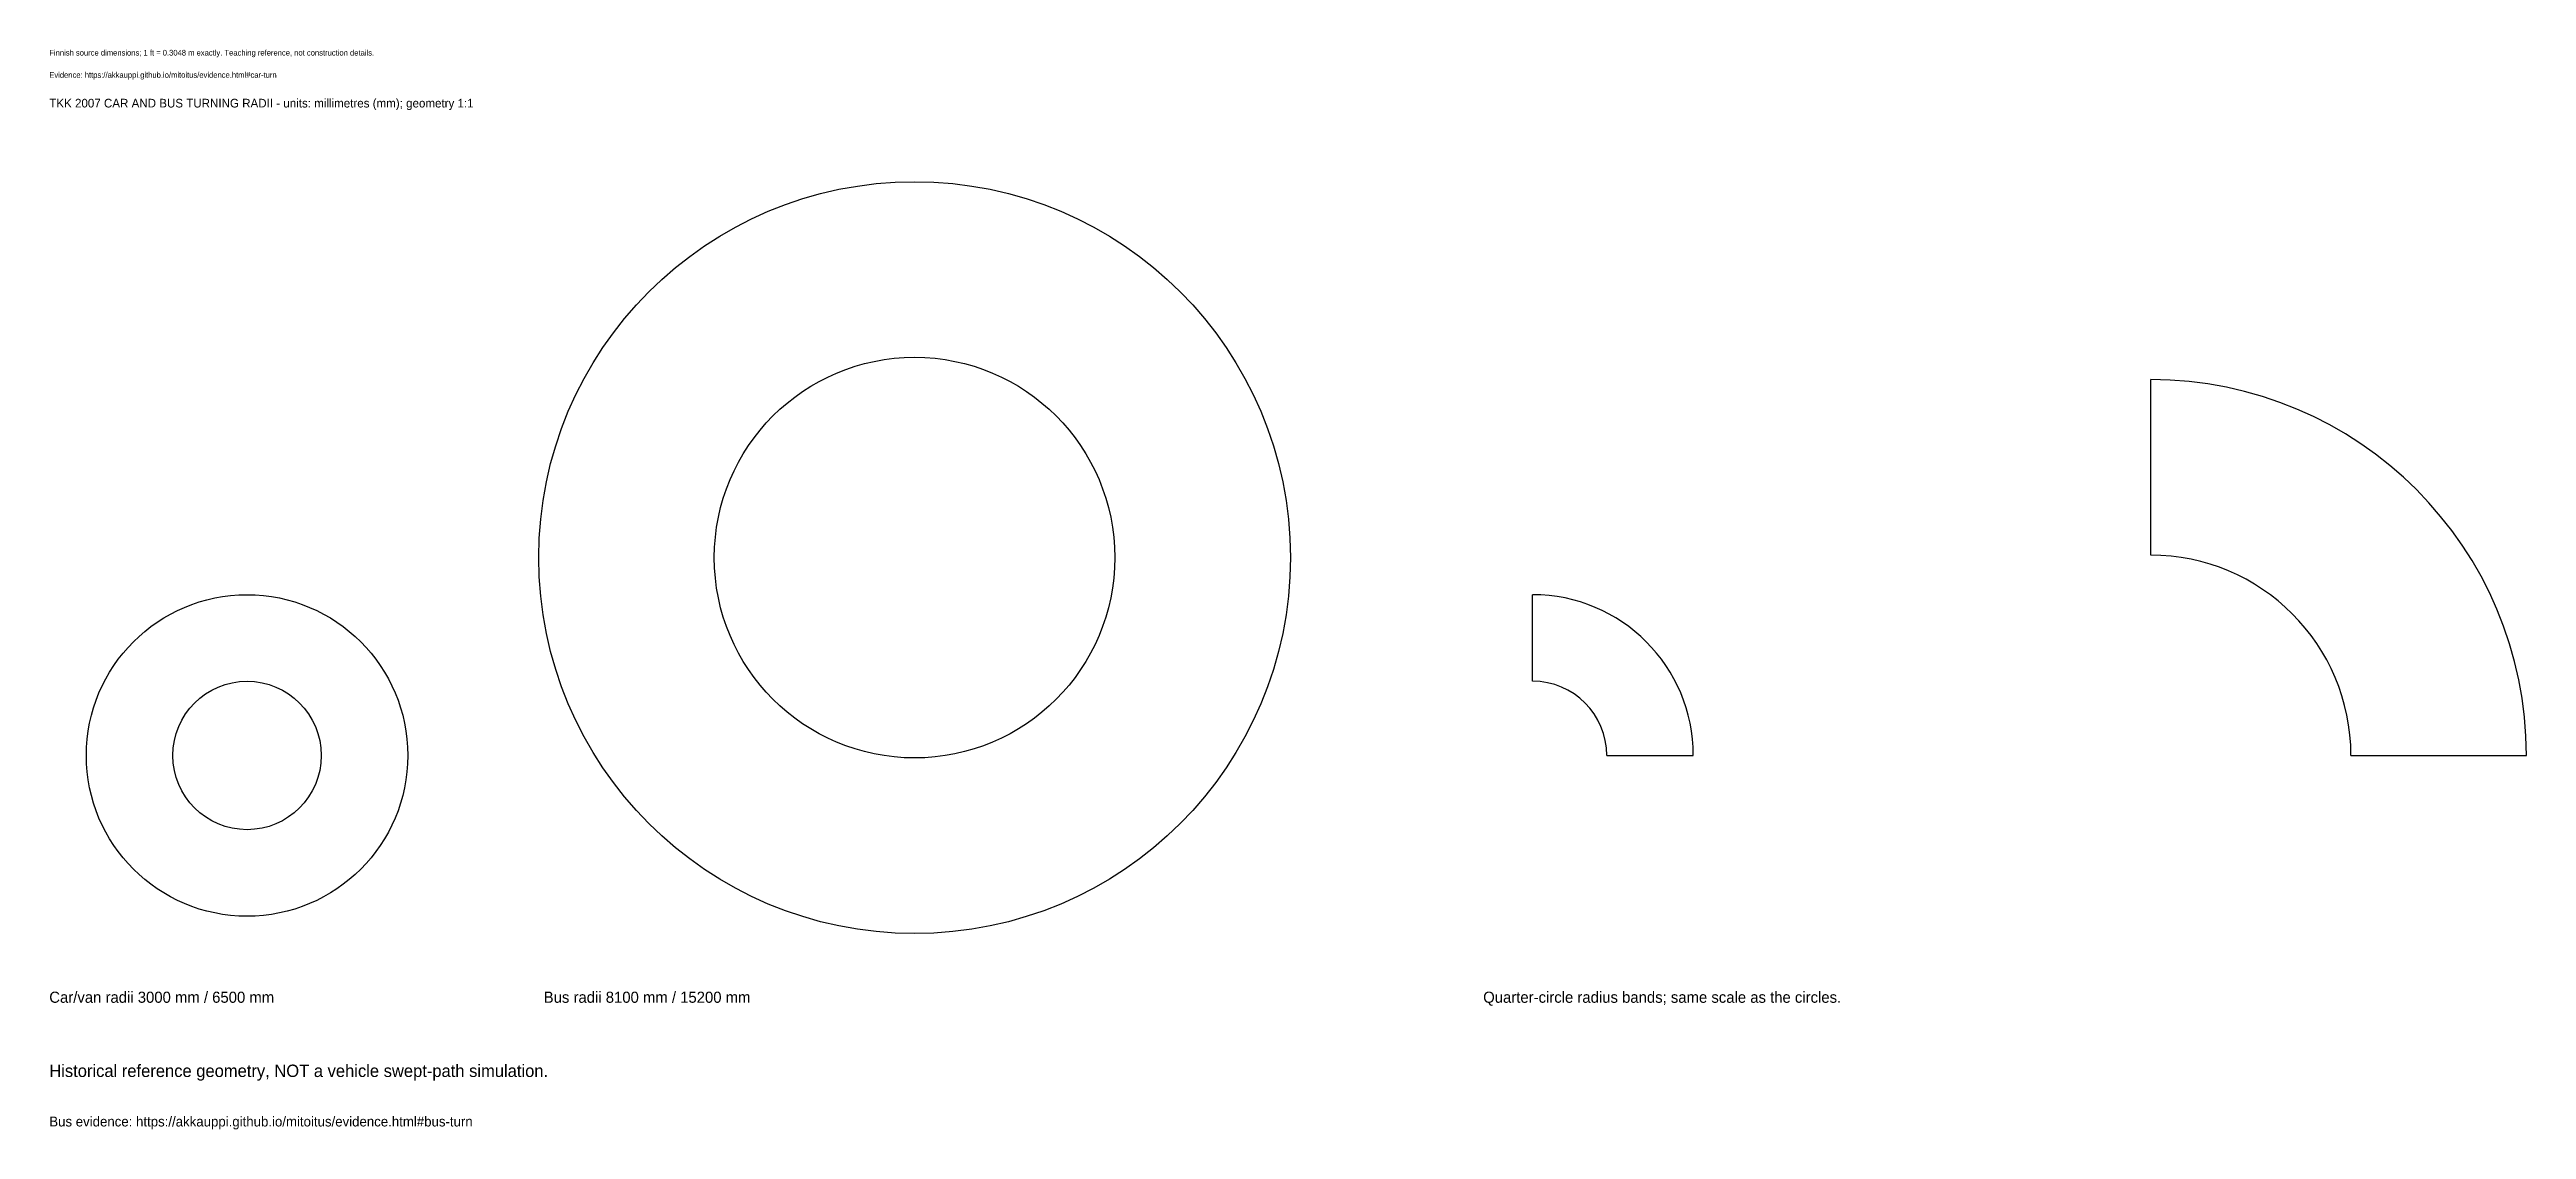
# Model space of a CAD drawing. Header units: millimetres. Extents: x 11 to 100200, y -5121 to 38542.
import ezdxf

# ---------------------------------------------------------------- set-up
doc = ezdxf.new("R2010")
doc.units = ezdxf.units.MM
doc.layers.add('ANNOTATION', color=7, linetype='Continuous')
doc.layers.add('REFERENCE', color=7, linetype='Continuous')

msp = doc.modelspace()

# ---------------------------------------------------------------- linework, layer by layer
at = {"layer": 'REFERENCE'}
for p, q in [((85000, 18100), (85000, 25200)), ((60000, 13000), (60000, 16500)), ((63000, 10000), (66500, 10000)), ((93100, 10000), (100200, 10000))]:
    msp.add_line(p, q, dxfattribs=at)
for centre, radius in [((35000, 18000), 15200), ((35000, 18000), 8100), ((8000, 10000), 6500), ((8000, 10000), 3000)]:
    msp.add_circle(centre, radius, dxfattribs=at)
for centre, radius in [((85000, 10000), 15200), ((85000, 10000), 8100), ((60000, 10000), 6500), ((60000, 10000), 3000)]:
    msp.add_arc(centre, radius, 0, 90, dxfattribs=at)

# ---------------------------------------------------------------- texts
at = {"layer": 'ANNOTATION'}
for s, height, p in [('Finnish source dimensions; 1 ft = 0.3048 m exactly. Teaching reference, not construction details.', 230, (0, 38300)), ('Evidence: https://akkauppi.github.io/mitoitus/evidence.html#car-turn', 230, (0, 37400)), ('TKK 2007 CAR AND BUS TURNING RADII - units: millimetres (mm); geometry 1:1', 350, (0, 36200)), ('Car/van radii 3000 mm / 6500 mm', 450, (0, 0)), ('Bus radii 8100 mm / 15200 mm', 450, (20000, 0)), ('Quarter-circle radius bands; same scale as the circles.', 450, (58000, 0)), ('Historical reference geometry, NOT a vehicle swept-path simulation.', 500, (0, -3000)), ('Bus evidence: https://akkauppi.github.io/mitoitus/evidence.html#bus-turn', 400, (0, -5000))]:
    msp.add_text(s, height=height, dxfattribs=at).set_placement(p)

doc.saveas('drawing.dxf')
